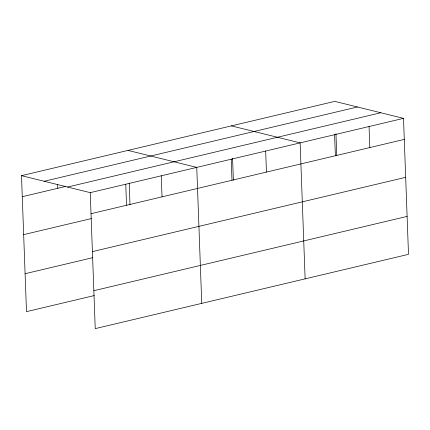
<?xml version="1.0" encoding="UTF-8"?>
<svg xmlns="http://www.w3.org/2000/svg" width="430" height="430" viewBox="0 0 430 430"><rect width="100%" height="100%" fill="white"/><g stroke="black" fill="none" stroke-linecap="round" stroke-linejoin="round"><path stroke-width="0.64" d="M21.5 175.66L334.766 101.372L403.512 118.357L408.5 254.34L95.234 328.627L90.246 192.645L21.5 175.66L26.488 311.642L94.267 295.571M44.188 181.267L357.454 106.979M22.274 196.703L65.521 186.448M67.564 187.039L380.829 112.751M90.246 192.645L403.512 118.357M91.02 213.689L404.286 139.401M23.661 234.635L91.439 218.558M92.412 251.614L405.678 177.332M25.096 273.711L92.875 257.64M93.842 290.696L407.108 216.408M231.388 125.888L300.135 142.873L305.123 278.855M128.011 150.403L196.757 167.388L201.745 303.37M369.053 126.528L369.827 147.571M335.954 133.73L336.754 155.687M334.594 134.703L335.368 155.741M265.675 151.043L266.45 172.086M232.576 158.245L233.377 180.202M231.216 159.213L231.99 180.256M161.255 175.805L162.029 196.849M129.22 183.422L130 204.718M125.754 184.223L126.522 205.266M57.631 184.341L57.776 188.286"/></g></svg>
